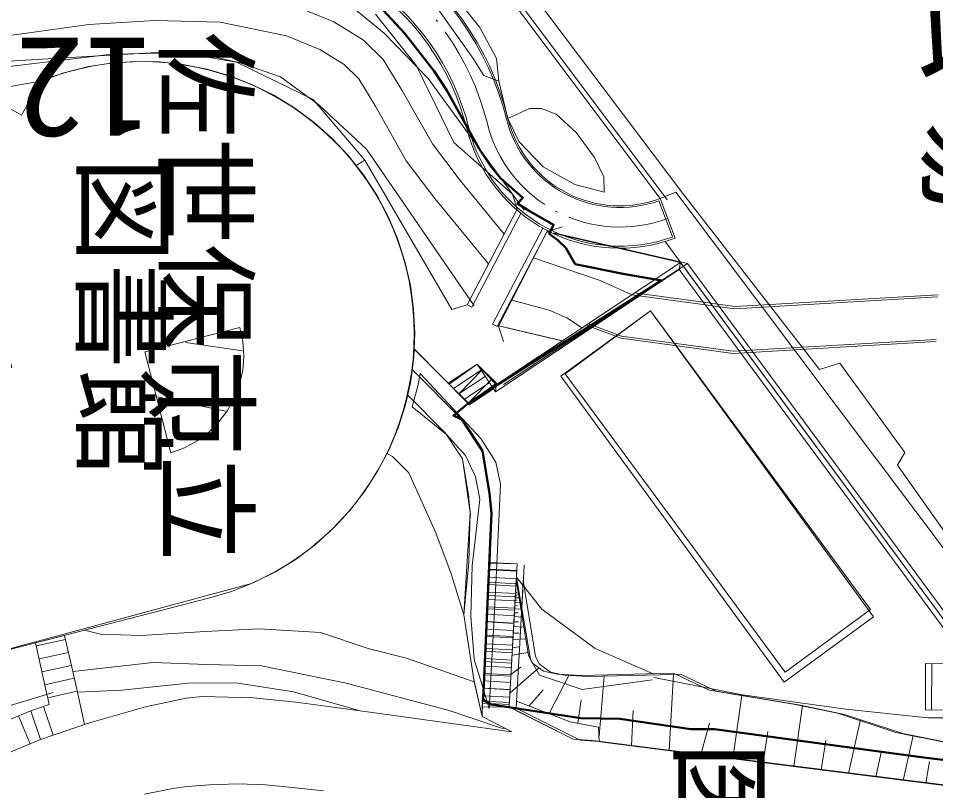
# Model space of a CAD drawing. Units: millimetres on the paper. Extents: x -1 to 831, y -18 to 611.
# Drawn here: x 174.4 to 282.6, y 226.6 to 317.7 of the extents above; entities that cross this region are included whole.
import ezdxf
from ezdxf.enums import TextEntityAlignment as Align

# ---------------------------------------------------------------- set-up
doc = ezdxf.new("R2010")
doc.units = ezdxf.units.MM
doc.linetypes.add('LONG_DASHED_DOTTED', pattern=[15.25, 12, -1.5, 0.25, -1.5])
doc.linetypes.add('USER1', pattern=[48, 24, -24])
for name, color, linetype, lineweight in [('（基本）対象区域図', 52, 'Continuous', 50), ('（配置）現況', 8, 'Continuous', 9), ('（配置）現況-地物', 8, 'Continuous', 9), ('（配置）現況-文字', 8, 'Continuous', 9), ('（配置）現況-法表示', 8, 'Continuous', 18), ('（配置）補助', 52, 'USER1', 13), ('（配置）計画-コンタ・法表示', 8, 'Continuous', 9), ('（配置）計画-既存表記', 8, 'Continuous', 18)]:
    doc.layers.add(name, color=color, linetype=linetype, lineweight=lineweight)
doc.styles.add('ＭＳ ゴシック', font='')
doc.styles.get('ＭＳ ゴシック').set_extended_font_data('MS Gothic')

msp = doc.modelspace()

# ---------------------------------------------------------------- linework, layer by layer
at = {"layer": '（基本）対象区域図'}
for p, q in [((237.008, 292.323), (238.034, 291.558)), ((238.034, 291.558), (238.975, 290.637)), ((238.975, 290.637), (240.099, 288.74)), ((240.099, 288.74), (245.954, 287.563)), ((245.954, 287.563), (250.262, 286.781)), ((229.246, 237.316), (230.19, 236.772)), ((230.19, 236.772), (240.736, 235.154)), ((240.736, 235.154), (245.354, 235.06)), ((245.354, 235.06), (253.755, 233.87)), ((253.755, 233.87), (256.521, 233.839)), ((256.521, 233.839), (280.589, 230.593)), ((280.589, 230.593), (311.591, 226.596))]:
    msp.add_line(p, q, dxfattribs=at)
for points in [[(217.429, 318.717), (219.959, 316.008), (223.448, 311.516), (224.951, 309.222), (228.748, 302.356), (230.111, 300.335), (231.256, 298.863), (233.916, 296.572), (233.277, 295.887), (234.581, 295.073), (237.529, 293.375), (237.008, 292.323)], [(229.246, 237.316), (230.204, 259.338), (229.994, 261.649), (229.153, 266.693), (226.741, 270.367), (225.726, 270.876), (227.509, 272.318), (250.262, 286.781)]]:
    msp.add_lwpolyline(points, dxfattribs=at)
at = {"layer": '（配置）現況'}
for p, q in [((207.059, 319.168), (211.609, 317.343)), ((182.684, 317.031), (190.472, 317.468)), ((190.472, 317.468), (198.172, 317.268)), ((198.172, 317.268), (206.009, 315.656)), ((211.609, 317.343), (215.097, 315.168)), ((216.518, 318.232), (221.351, 312.138)), ((173.634, 315.768), (182.684, 317.031)), ((206.009, 315.656), (209.959, 314.081)), ((215.097, 315.168), (217.434, 312.881)), ((209.959, 314.081), (212.834, 312.293)), ((181.844, 313.189), (160.62, 311.928)), ((192.772, 313.819), (181.844, 313.189)), ((200.127, 312.559), (192.772, 313.819)), ((217.434, 312.881), (219.709, 309.131)), ((179.722, 311.293), (182.484, 312.006)), ((182.484, 312.006), (185.297, 312.443)), ((185.297, 312.443), (188.134, 312.643)), ((188.134, 312.643), (190.984, 312.606)), ((190.984, 312.606), (193.822, 312.293)), ((193.822, 312.293), (196.609, 311.743)), ((209.163, 308.146), (200.127, 312.559)), ((212.834, 312.293), (214.559, 310.593)), ((221.351, 312.138), (225.764, 303.102)), ((177.034, 310.343), (179.722, 311.293)), ((196.609, 311.743), (199.334, 310.956)), ((199.334, 310.956), (201.997, 309.906)), ((174.734, 306.306), (177.034, 310.343)), ((201.997, 309.906), (204.534, 308.656)), ((214.559, 310.593), (216.547, 307.293)), ((170.209, 308.881), (174.734, 306.306)), ((204.534, 308.656), (206.984, 307.156)), ((219.709, 309.131), (223.234, 302.943)), ((215.257, 301.001), (209.163, 308.146)), ((206.984, 307.156), (209.272, 305.456)), ((216.547, 307.293), (220.159, 300.918)), ((209.272, 305.456), (211.397, 303.568)), ((211.397, 303.568), (213.347, 301.493)), ((223.234, 302.943), (226.397, 298.743)), ((225.764, 303.102), (232.684, 297.006)), ((213.347, 301.493), (215.109, 299.256)), ((225.534, 283.381), (215.257, 301.001)), ((220.159, 300.918), (223.534, 296.481)), ((215.109, 299.256), (216.672, 296.868)), ((226.397, 298.743), (231.697, 292.256)), ((216.672, 296.868), (218.009, 294.356)), ((233.247, 295.218), (232.684, 297.006)), ((223.534, 296.481), (229.847, 288.768)), ((231.697, 292.256), (233.247, 295.218)), ((233.247, 295.218), (231.697, 292.256)), ((218.009, 294.356), (219.109, 291.743)), ((236.747, 292.543), (235.159, 289.456)), ((235.159, 289.456), (236.747, 292.543)), ((236.747, 292.543), (238.534, 293.118)), ((252.522, 288.931), (236.747, 292.543)), ((219.109, 291.743), (219.997, 289.031)), ((229.847, 288.768), (231.697, 292.256)), ((231.697, 292.256), (229.847, 288.768)), ((235.159, 289.456), (232.609, 284.481)), ((232.609, 284.481), (235.159, 289.456)), ((235.159, 289.456), (240.722, 287.606)), ((219.997, 289.031), (220.634, 286.268)), ((227.322, 283.943), (229.847, 288.768)), ((229.847, 288.768), (227.322, 283.943)), ((227.509, 272.318), (252.522, 288.931)), ((240.722, 287.606), (243.047, 286.806)), ((220.634, 286.268), (221.022, 283.431)), ((243.047, 286.806), (246.709, 285.131)), ((227.322, 283.943), (225.534, 283.381)), ((232.609, 284.481), (231.034, 281.393)), ((231.034, 281.393), (232.609, 284.481)), ((232.609, 284.481), (237.009, 283.281)), ((221.022, 283.431), (221.159, 280.593)), ((237.009, 283.281), (239.109, 282.381)), ((239.109, 282.381), (240.822, 281.243)), ((200.522, 281.268), (189.297, 278.381)), ((200.872, 279.606), (200.522, 281.268)), ((221.159, 280.593), (221.034, 277.743)), ((231.034, 281.393), (231.609, 279.606)), ((200.809, 278.481), (194.084, 279.481)), ((200.972, 277.918), (200.872, 279.606)), ((189.297, 278.381), (192.384, 266.443)), ((225.209, 274.568), (221.097, 278.706)), ((200.847, 276.206), (200.972, 277.918)), ((221.034, 277.743), (220.672, 274.918)), ((200.472, 274.543), (200.847, 276.206)), ((226.741, 270.367), (220.848, 276.296)), ((199.872, 272.943), (200.472, 274.543)), ((220.672, 274.918), (220.047, 272.143)), ((227.509, 272.318), (225.209, 274.568)), ((230.809, 274.668), (227.509, 272.318)), ((198.834, 271.381), (190.784, 273.068)), ((199.059, 271.468), (199.872, 272.943)), ((224.79, 268.784), (220.306, 273.295)), ((220.047, 272.143), (219.197, 269.418)), ((198.034, 270.106), (199.059, 271.468)), ((196.809, 268.881), (198.034, 270.106)), ((226.741, 270.367), (229.153, 266.693)), ((195.459, 267.868), (196.809, 268.881)), ((219.197, 269.418), (218.084, 266.793)), ((224.79, 268.784), (226.774, 265.762)), ((193.972, 267.043), (195.459, 267.868)), ((192.384, 266.443), (193.972, 267.043)), ((218.084, 266.793), (216.772, 264.281)), ((218.509, 266.018), (217.884, 266.381)), ((229.153, 266.693), (229.994, 261.649)), ((220.447, 264.106), (218.509, 266.018)), ((226.774, 265.762), (227.528, 261.238)), ((216.772, 264.281), (215.222, 261.893)), ((223.647, 257.006), (220.447, 264.106)), ((215.222, 261.893), (213.472, 259.631)), ((227.513, 261.33), (227.714, 259.111)), ((229.994, 261.649), (230.204, 259.338)), ((213.472, 259.631), (211.522, 257.556)), ((227.705, 259.41), (227.535, 253.528)), ((230.204, 259.338), (230.034, 253.456)), ((211.522, 257.556), (209.422, 255.643)), ((225.459, 252.168), (223.647, 257.006)), ((209.422, 255.643), (207.147, 253.931)), ((207.147, 253.931), (204.722, 252.431)), ((227.535, 253.528), (226.959, 247.331)), ((230.034, 253.456), (229.934, 251.893)), ((204.722, 252.431), (202.172, 251.156)), ((202.172, 251.156), (199.534, 250.106)), ((226.959, 247.331), (225.459, 252.168)), ((229.934, 251.893), (229.609, 245.656)), ((199.534, 250.106), (196.797, 249.293)), ((196.797, 249.293), (166.022, 241.356)), ((226.959, 247.331), (228.172, 239.443)), ((179.834, 244.918), (176.409, 244.031)), ((179.834, 244.918), (180.784, 240.643)), ((182.197, 245.531), (184.084, 245.056)), ((184.084, 245.056), (188.872, 244.918)), ((188.872, 244.918), (196.409, 245.381)), ((196.409, 245.381), (202.797, 245.693)), ((202.797, 245.693), (210.022, 245.268)), ((210.022, 245.268), (215.672, 243.381)), ((229.609, 245.656), (229.272, 239.406)), ((176.409, 244.031), (177.434, 239.393)), ((176.497, 243.681), (179.934, 244.431)), ((176.834, 242.143), (180.272, 242.918)), ((215.672, 243.381), (220.184, 242.231)), ((190.297, 241.706), (180.784, 240.643)), ((196.634, 241.481), (190.297, 241.706)), ((203.084, 241.318), (196.634, 241.481)), ((220.184, 242.231), (228.172, 239.443)), ((177.147, 240.618), (180.622, 241.381)), ((180.784, 240.643), (181.334, 238.206)), ((213.059, 239.293), (203.084, 241.318)), ((177.434, 239.393), (177.659, 238.318)), ((177.497, 239.093), (180.959, 239.856)), ((194.422, 239.281), (186.597, 238.468)), ((200.022, 239.331), (194.422, 239.281)), ((206.834, 238.268), (200.022, 239.331)), ((225.209, 236.043), (213.059, 239.293)), ((228.172, 239.443), (229.109, 235.331)), ((229.272, 239.406), (229.184, 237.756)), ((177.659, 238.318), (177.659, 238.293)), ((177.659, 238.293), (177.834, 237.518)), ((177.834, 237.568), (181.297, 238.343)), ((186.597, 238.468), (181.334, 238.206)), ((181.334, 238.206), (182.184, 234.393)), ((214.722, 236.006), (206.834, 238.268)), ((177.834, 237.518), (178.009, 236.743)), ((194.172, 237.493), (191.972, 237.043)), ((196.122, 237.693), (194.172, 237.493)), ((202.122, 237.568), (196.122, 237.693)), ((207.122, 237.043), (202.122, 237.568)), ((229.184, 237.756), (229.109, 236.431)), ((178.009, 236.743), (175.722, 235.968)), ((175.847, 236.006), (176.997, 232.631)), ((177.334, 236.518), (178.472, 233.143)), ((189.384, 236.468), (183.059, 234.681)), ((191.972, 237.043), (189.384, 236.468)), ((211.247, 236.493), (207.122, 237.043)), ((214.722, 236.006), (211.247, 236.493)), ((232.609, 233.543), (214.722, 236.006)), ((231.384, 233.968), (225.209, 236.043)), ((229.109, 236.431), (229.109, 235.331)), ((175.722, 235.968), (170.984, 233.981)), ((174.409, 235.418), (175.784, 232.118)), ((229.109, 235.331), (231.859, 233.918)), ((182.184, 234.393), (176.984, 232.631)), ((182.184, 234.393), (180.434, 233.793)), ((183.059, 234.681), (182.184, 234.393)), ((231.859, 233.918), (231.384, 233.968)), ((231.859, 233.918), (232.609, 233.543)), ((180.434, 233.793), (176.984, 232.631)), ((176.984, 232.631), (172.397, 230.693)), ((176.984, 232.631), (172.397, 230.693)), ((242.109, 232.518), (239.834, 232.668)), ((242.484, 232.468), (242.109, 232.518)), ((265.659, 229.506), (242.484, 232.468)), ((283.447, 227.243), (265.659, 229.506)), ((196.922, 227.293), (200.272, 227.406)), ((200.272, 227.406), (203.547, 227.293)), ((189.247, 226.193), (192.609, 226.843)), ((192.609, 226.843), (194.309, 227.093)), ((194.309, 227.093), (196.922, 227.293)), ((203.547, 227.293), (206.347, 227.018)), ((206.347, 227.018), (210.384, 226.581))]:
    msp.add_line(p, q, dxfattribs=at)
at = {"layer": '（配置）現況-地物'}
for p, q in [((250.134, 296.468), (195.432, 369.325)), ((223.397, 319.531), (228.059, 312.981)), ((228.822, 316.668), (226.159, 320.031)), ((230.784, 313.006), (228.822, 316.668)), ((228.059, 312.981), (229.297, 311.006)), ((231.072, 310.343), (230.784, 313.006)), ((229.297, 311.006), (231.072, 310.343)), ((231.072, 310.343), (232.147, 305.931)), ((232.147, 305.931), (234.709, 307.106)), ((234.709, 307.106), (236.084, 307.106)), ((236.084, 307.106), (237.859, 306.418)), ((237.859, 306.418), (240.222, 304.256)), ((233.472, 303.181), (232.147, 305.931)), ((240.222, 304.256), (242.384, 301.306)), ((236.297, 300.218), (233.472, 303.181)), ((242.384, 301.306), (243.459, 299.043)), ((236.297, 300.218), (240.047, 298.118)), ((243.459, 299.043), (243.522, 297.206)), ((240.047, 298.118), (243.522, 297.206)), ((250.134, 296.468), (251.984, 297.206)), ((296.156, 238.374), (251.984, 297.206)), ((252.522, 288.931), (287.459, 241.506)), ((248.973, 283.211), (238.909, 275.797)), ((248.973, 283.211), (274.922, 247.987)), ((228.509, 276.931), (225.209, 274.568)), ((226.359, 273.431), (229.159, 276.293)), ((230.809, 274.668), (228.509, 276.931)), ((227.459, 272.343), (230.272, 275.193)), ((238.909, 275.797), (264.858, 240.573)), ((233.234, 253.356), (230.034, 253.456)), ((233.234, 253.356), (233.147, 251.793)), ((229.997, 252.743), (233.197, 252.568)), ((229.909, 251.181), (233.109, 251.006)), ((233.147, 251.793), (232.809, 245.556)), ((233.147, 251.793), (236.159, 247.993)), ((234.827, 242.106), (233.147, 251.793)), ((229.822, 249.618), (233.022, 249.456)), ((229.734, 248.068), (232.934, 247.893)), ((236.159, 247.993), (242.434, 243.368)), ((274.922, 247.987), (264.858, 240.573)), ((229.647, 246.506), (232.847, 246.331)), ((229.572, 244.943), (232.747, 244.768)), ((232.809, 245.556), (232.459, 239.306)), ((229.484, 243.381), (232.684, 243.206)), ((242.434, 243.368), (249.272, 240.393)), ((229.397, 241.818), (232.597, 241.643)), ((235.878, 240.215), (234.827, 242.106)), ((281.447, 241.581), (281.447, 236.131)), ((284.409, 241.543), (281.447, 241.581)), ((282.122, 236.118), (282.172, 241.556)), ((229.309, 240.268), (232.509, 240.106)), ((232.459, 239.306), (232.347, 237.293)), ((237.769, 239.584), (235.878, 240.215)), ((240.921, 238.534), (237.769, 239.584)), ((249.181, 239.662), (240.921, 238.534)), ((249.356, 239.967), (259.834, 237.903)), ((229.222, 238.706), (232.422, 238.543)), ((229.147, 237.143), (232.334, 236.981)), ((232.347, 237.293), (232.309, 236.468)), ((259.834, 237.903), (272.023, 236.222)), ((232.309, 236.468), (229.109, 236.431)), ((233.572, 235.818), (232.309, 236.468)), ((272.023, 236.222), (281.689, 235.171)), ((286.834, 236.081), (281.447, 236.131)), ((235.047, 235.081), (233.572, 235.818)), ((237.659, 233.768), (235.047, 235.081)), ((281.689, 235.171), (287.459, 235.181)), ((239.834, 232.668), (237.659, 233.768))]:
    msp.add_line(p, q, dxfattribs=at)
at = {"layer": '（配置）現況-法表示'}
for p, q in [((252.81, 297.073), (204.148, 361.561)), ((225.235, 330.573), (234.935, 317.661)), ((212.773, 319.936), (217.548, 315.998)), ((234.935, 317.661), (250.96, 296.336)), ((217.548, 315.998), (222.723, 310.623)), ((185.423, 313.523), (155.985, 309.998)), ((195.16, 313.723), (185.423, 313.523)), ((200.548, 312.473), (195.16, 313.723)), ((205.31, 310.823), (200.548, 312.473)), ((209.873, 307.498), (205.31, 310.823)), ((222.723, 310.623), (234.073, 295.086)), ((215.473, 302.311), (209.873, 307.498)), ((228.148, 283.811), (215.473, 302.311)), ((268.935, 276.286), (252.81, 297.073)), ((237.573, 292.411), (253.348, 288.798)), ((253.348, 288.798), (247.535, 284.998)), ((288.285, 241.373), (253.348, 288.798)), ((247.535, 284.998), (241.648, 281.111)), ((238.41, 275.511), (248.973, 283.211)), ((248.973, 283.211), (275.298, 247.111)), ((239.198, 279.523), (231.86, 281.261)), ((241.648, 281.111), (239.223, 279.523)), ((239.223, 279.523), (231.635, 274.536)), ((239.223, 279.523), (239.198, 279.523)), ((271.335, 277.048), (268.935, 276.286)), ((278.998, 266.498), (271.335, 277.048)), ((221.535, 274.311), (221.81, 275.836)), ((221.81, 275.836), (228.935, 268.148)), ((264.735, 239.411), (238.41, 275.511)), ((220.973, 272.361), (221.535, 274.311)), ((220.835, 271.873), (220.973, 272.361)), ((224.898, 268.636), (220.835, 271.873)), ((227.123, 266.136), (224.898, 268.636)), ((228.935, 268.148), (230.735, 265.361)), ((278.11, 264.998), (278.998, 266.498)), ((228.335, 263.636), (227.123, 266.136)), ((230.735, 265.361), (231.273, 262.748)), ((296.985, 238.336), (278.11, 264.998)), ((228.823, 260.998), (228.335, 263.636)), ((231.273, 262.748), (230.86, 253.323)), ((228.485, 257.898), (228.823, 260.998)), ((227.948, 253.136), (228.485, 257.898)), ((230.86, 253.323), (230.76, 251.761)), ((227.785, 247.198), (227.948, 253.136)), ((233.973, 251.661), (234.06, 253.223)), ((230.76, 251.761), (230.435, 245.523)), ((233.635, 245.423), (233.973, 251.661)), ((233.635, 245.423), (233.96, 251.386)), ((233.96, 251.386), (235.398, 242.423)), ((228.173, 242.073), (227.785, 247.198)), ((275.298, 247.111), (264.735, 239.411)), ((230.435, 245.523), (230.098, 239.273)), ((233.285, 239.173), (233.635, 245.423)), ((233.285, 239.173), (233.635, 245.423)), ((229.023, 239.298), (228.173, 242.073)), ((235.398, 242.423), (235.873, 241.511)), ((235.873, 241.511), (237.185, 240.573)), ((237.185, 240.573), (238.823, 240.223)), ((229.935, 236.298), (229.023, 239.298)), ((230.098, 239.273), (230.01, 237.623)), ((238.823, 240.223), (241.61, 240.048)), ((241.61, 240.048), (250.098, 240.261)), ((250.098, 240.261), (252.498, 240.323)), ((252.498, 240.323), (256.723, 238.336)), ((178.485, 238.186), (149.885, 229.486)), ((233.173, 237.161), (233.285, 239.173)), ((233.173, 237.161), (233.285, 239.173)), ((256.723, 238.336), (266.685, 236.686)), ((230.01, 237.623), (229.935, 236.298)), ((233.135, 236.336), (233.173, 237.161)), ((239.51, 234.723), (233.173, 237.161)), ((234.398, 235.686), (233.135, 236.336)), ((266.685, 236.686), (271.885, 235.598)), ((235.873, 234.948), (234.398, 235.686)), ((238.485, 233.636), (235.873, 234.948)), ((271.885, 235.598), (278.76, 233.336)), ((242.848, 234.073), (239.51, 234.723)), ((242.935, 232.386), (242.848, 234.073)), ((240.66, 232.536), (238.485, 233.636)), ((278.76, 233.336), (285.073, 232.073)), ((242.935, 232.386), (240.66, 232.536)), ((243.31, 232.336), (242.935, 232.386)), ((243.31, 232.336), (242.935, 232.386)), ((266.485, 229.373), (243.31, 232.336)), ((266.485, 229.373), (243.31, 232.336)), ((284.273, 227.111), (266.485, 229.373)), ((284.273, 227.111), (266.485, 229.373))]:
    msp.add_line(p, q, dxfattribs=at)
at = {"layer": '（配置）補助'}
for points in [[(247.1, 285.33), (258.948, 283.713), (353.74, 289.269), (376.669, 283.834)], [(246.785, 285.12), (258.939, 283.462), (353.718, 289.018), (376.586, 283.597)], [(241.382, 281.532), (245.497, 279.998), (258.735, 278.191), (353.256, 283.732), (374.848, 278.613)], [(241.639, 281.703), (245.558, 280.241), (258.745, 278.442), (353.278, 283.983), (374.931, 278.85)]]:
    msp.add_lwpolyline(points, dxfattribs=at)
at = {"layer": '（配置）計画-コンタ・法表示'}
for p, q in [((233.006, 249.081), (233.256, 249.081)), ((233.019, 249.369), (233.469, 249.344)), ((233.031, 249.594), (233.231, 249.581)), ((233.044, 249.819), (233.394, 249.794)), ((233.056, 249.994), (233.219, 249.981)), ((232.956, 248.069), (233.681, 248.019)), ((232.969, 248.431), (233.281, 248.406)), ((232.994, 248.794), (233.569, 248.769)), ((232.894, 247.131), (233.831, 247.081)), ((232.931, 247.594), (233.344, 247.569)), ((232.831, 245.956), (234.019, 245.906)), ((232.856, 246.531), (233.394, 246.506)), ((232.794, 245.194), (233.469, 245.194)), ((232.744, 244.444), (234.244, 244.506)), ((232.656, 242.569), (234.506, 242.881)), ((232.706, 243.506), (233.544, 243.569)), ((232.406, 238.144), (235.744, 241.069)), ((232.531, 240.356), (233.681, 241.181)), ((237.035, 235.686), (239.348, 240.198)), ((242.898, 233.036), (243.523, 240.098)), ((251.185, 231.336), (251.673, 240.311)), ((234.673, 236.586), (236.298, 238.498)), ((240.385, 234.548), (240.785, 237.311)), ((258.673, 230.373), (259.76, 237.836)), ((246.723, 231.898), (246.948, 236.036)), ((265.873, 229.461), (266.923, 236.648)), ((272.323, 228.636), (273.76, 234.998)), ((254.935, 230.848), (255.935, 234.573)), ((262.273, 229.911), (262.81, 233.573)), ((278.798, 227.811), (279.96, 233.098)), ((269.098, 229.061), (269.685, 232.498)), ((275.56, 228.223), (276.21, 231.086)), ((281.473, 227.473), (281.898, 230.048))]:
    msp.add_line(p, q, dxfattribs=at)
at = {"layer": '（配置）計画-既存表記'}
for p, q in [((215.257, 301.001), (214.228, 300.374)), ((225.534, 283.381), (215.257, 301.001)), ((249.965, 296.207), (251.564, 291.934)), ((250.134, 296.468), (251.887, 291.785)), ((233.198, 295.126), (227.322, 283.943)), ((233.689, 294.717), (227.875, 283.652)), ((236.268, 292.976), (230.317, 281.651)), ((236.818, 292.68), (230.87, 281.36)), ((250.71, 291.389), (287.459, 241.506)), ((252.372, 288.081), (230.675, 273.67)), ((252.522, 288.931), (230.766, 274.482)), ((252.372, 288.081), (252.522, 288.931)), ((252.372, 288.081), (286.211, 242.146)), ((227.322, 283.943), (225.534, 283.381)), ((227.322, 283.943), (227.875, 283.652)), ((230.317, 281.651), (230.87, 281.36)), ((238.578, 279.67), (230.933, 281.48)), ((221.043, 278.76), (227.623, 272.14)), ((226.741, 270.367), (220.82, 276.325)), ((225.107, 274.671), (228.509, 276.931)), ((225.736, 274.038), (228.993, 276.202)), ((228.509, 276.931), (230.675, 273.67)), ((228.509, 276.931), (230.766, 274.482)), ((226.365, 273.406), (229.477, 275.473)), ((226.994, 272.773), (229.962, 274.744)), ((227.623, 272.14), (230.446, 274.015)), ((230.675, 273.67), (230.766, 274.482)), ((224.79, 268.784), (220.283, 273.319)), ((229.153, 266.693), (226.741, 270.367)), ((226.774, 265.762), (224.79, 268.784)), ((229.994, 261.649), (229.153, 266.693)), ((227.705, 259.41), (226.774, 265.762)), ((230.204, 259.338), (229.994, 261.649)), ((226.959, 247.331), (227.705, 259.41)), ((230.034, 253.456), (230.204, 259.338)), ((229.127, 236.931), (230.036, 253.526)), ((230.036, 253.531), (233.234, 253.356)), ((232.309, 236.468), (233.234, 253.356)), ((229.989, 252.657), (233.186, 252.482)), ((229.941, 251.784), (233.138, 251.608)), ((229.893, 250.91), (233.091, 250.735)), ((229.797, 249.162), (232.995, 248.987)), ((229.845, 250.036), (233.043, 249.861)), ((229.749, 248.289), (232.947, 248.114)), ((228.107, 239.729), (226.959, 247.331)), ((229.701, 247.415), (232.899, 247.24)), ((229.654, 246.541), (232.851, 246.366)), ((229.558, 244.794), (232.756, 244.619)), ((229.606, 245.668), (232.804, 245.493)), ((229.51, 243.92), (232.708, 243.745)), ((229.462, 243.047), (232.66, 242.871)), ((229.414, 242.173), (232.612, 241.998)), ((229.319, 240.426), (232.516, 240.25)), ((229.366, 241.299), (232.564, 241.124)), ((229.109, 235.331), (228.107, 239.729)), ((229.271, 239.552), (232.469, 239.377)), ((229.223, 238.678), (232.421, 238.503)), ((229.147, 237.093), (229.109, 235.331)), ((229.175, 237.804), (232.373, 237.629)), ((229.127, 236.931), (232.325, 236.756))]:
    msp.add_line(p, q, dxfattribs=at)
msp.add_lwpolyline([(201.881, 251.04), (166.022, 241.356), (157.98, 272.512), (173.598, 276.551), (170.697, 287.768)], dxfattribs=at)
msp.add_lwpolyline([(233.134, 251.518), (234.572, 242.556), (235.047, 241.643), (236.359, 240.706), (237.997, 240.356), (240.784, 240.181), (251.672, 240.456), (255.897, 238.468), (265.859, 236.818), (271.059, 235.731), (277.934, 233.468), (284.247, 232.206), (286.347, 231.193), (326.872, 222.568), (323.909, 222.493), (320.459, 222.631), (242.109, 232.518), (239.834, 232.668), (232.309, 236.468)], close=True, dxfattribs=at)
for centre, radius, start, end in [((198.725, 297.605), 34.443, 13.98755, 98.03156), ((198.725, 297.605), 34.255, 13.98755, 98.03156), ((198.725, 297.605), 29.693, 13.98755, 98.03156), ((198.725, 297.605), 29.443, 13.98755, 98.03156), ((188.934, 280.472), 32.154, 293.74266, 111.72173), ((149.939, 452.908), 145.117, 257.50427, 280.76091), ((245.361, 309.222), 13.806, 193.98755, 289.48074), ((245.361, 309.222), 13.618, 193.98755, 290.51834), ((245.361, 309.222), 18.618, 193.98755, 290.51834), ((245.361, 309.222), 18.368, 193.98755, 289.73849)]:
    msp.add_arc(centre, radius, start, end, dxfattribs=at)
at = {"layer": '（配置）計画-既存表記', "linetype": 'LONG_DASHED_DOTTED'}
for centre, radius, start, end in [((198.725, 297.605), 31.943, 13.98755, 98.03156), ((245.361, 309.222), 16.118, 193.98755, 290.51834)]:
    msp.add_arc(centre, radius, start, end, dxfattribs=at)

# ---------------------------------------------------------------- texts
at = {"layer": '（配置）現況-文字', "style": 'ＭＳ ゴシック'}
for s, height, rotation, p in [('スポーツ広場', 11.46, 270, (278.772, 388.406)), ('120', 11.91, 180, (190.235, 319.036)), ('佐世保市立', 9.164, 270, (189.147, 316.156)), ('図書館', 9.164, 270, (179.409, 301.356)), ('医師会館', 9.164, 270, (249.897, 232.406))]:
    msp.add_text(s, height=height, rotation=rotation, dxfattribs=at).set_placement(p, align=Align.BOTTOM_LEFT)

doc.saveas('drawing.dxf')
